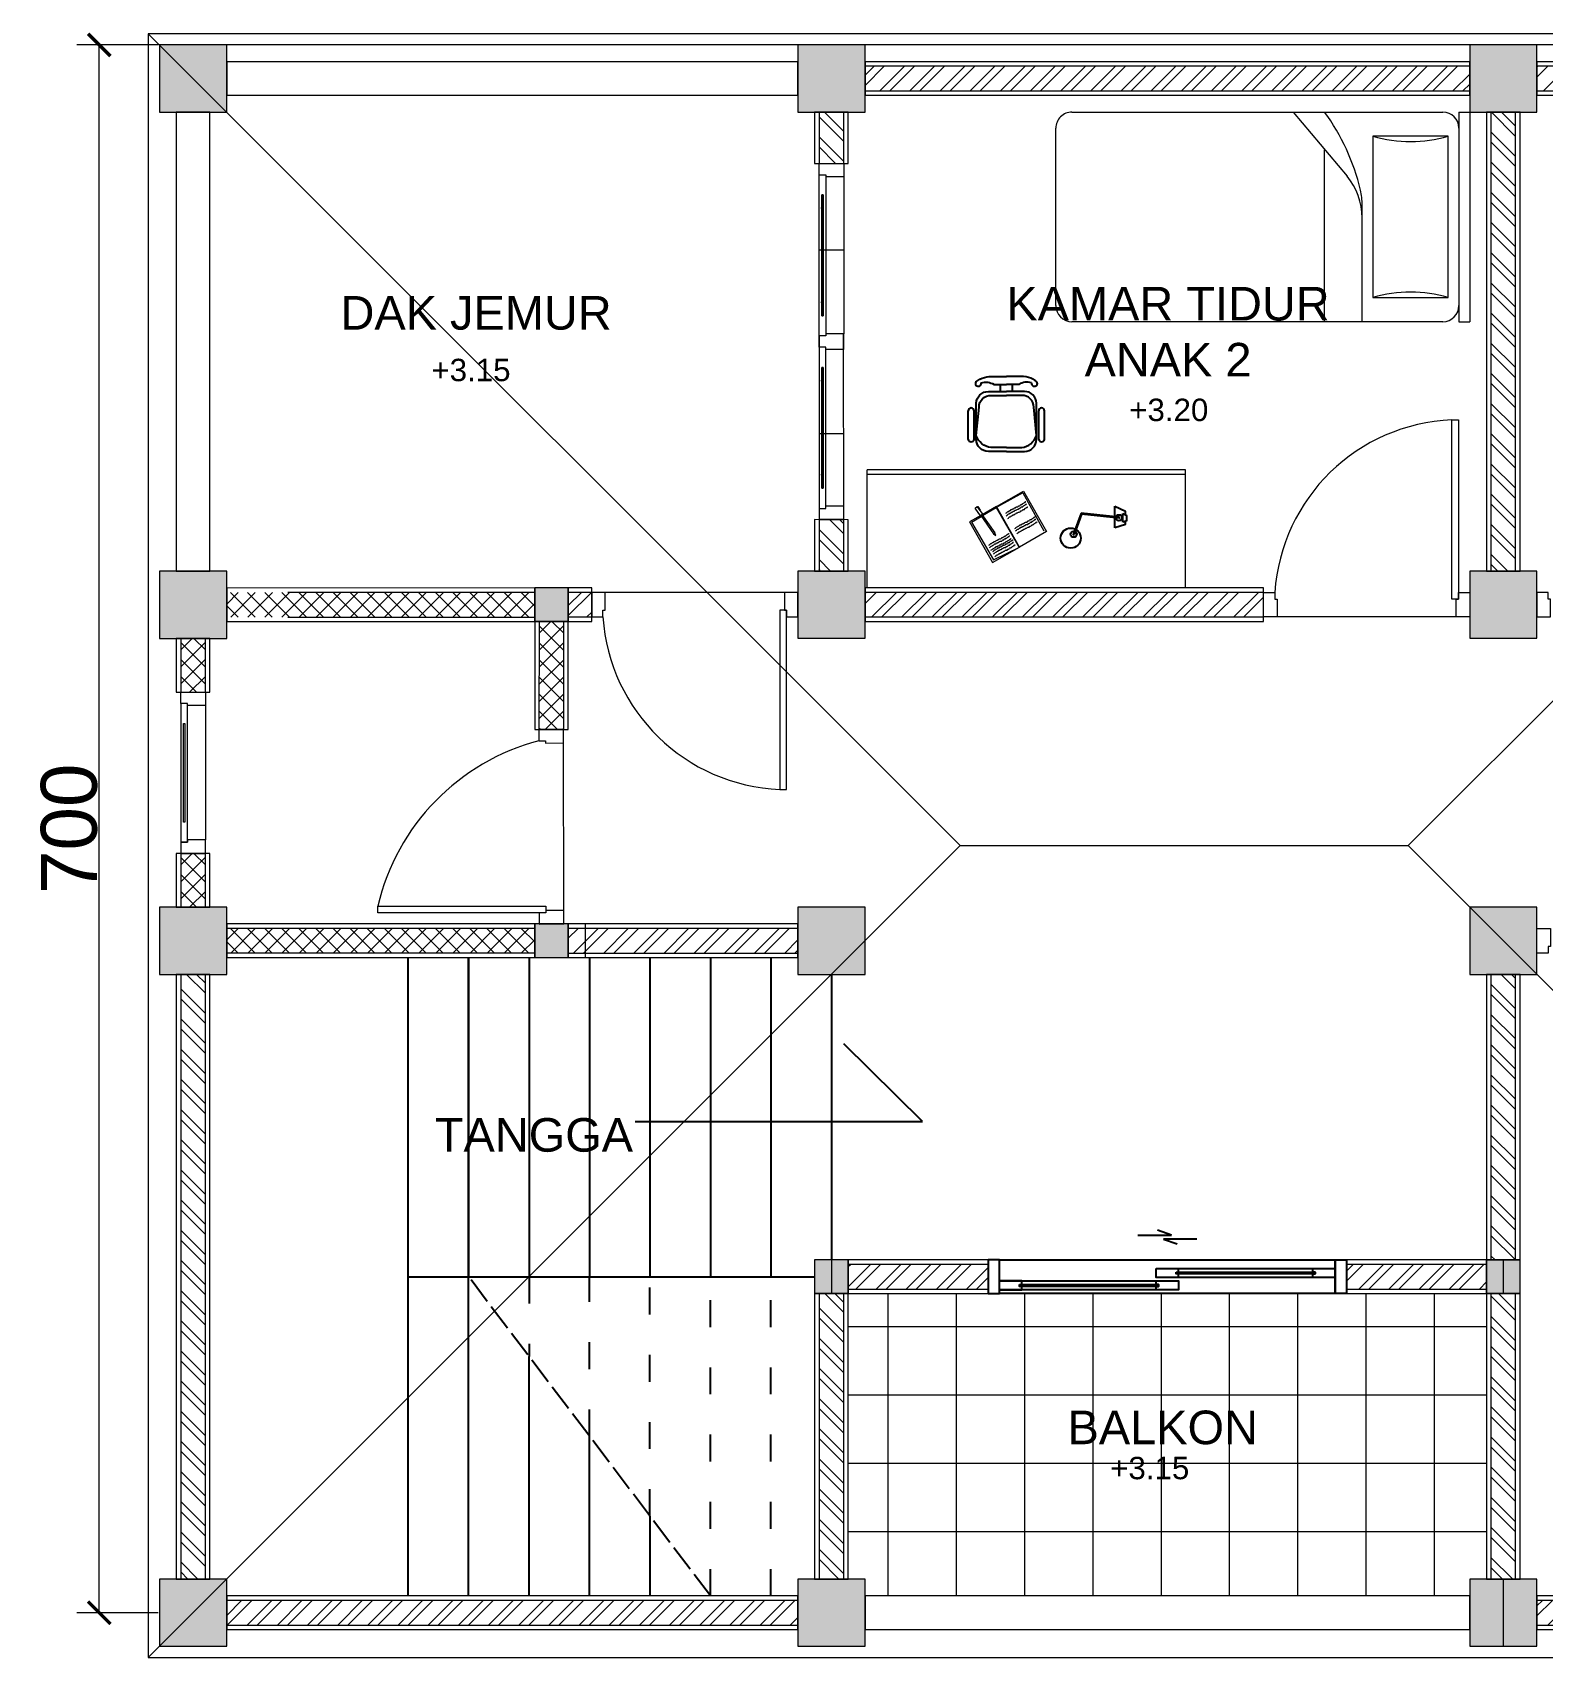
# Model space of a CAD drawing. Header units: millimetres. Extents: x -12161372 to 46643, y -9506984 to 15358.
# Drawn here: x 13967 to 14641, y 14573 to 15298 of the extents above; entities that cross this region are included whole.
import ezdxf
from ezdxf.enums import TextEntityAlignment as Align

# ---------------------------------------------------------------- set-up
doc = ezdxf.new("R2010")
doc.units = ezdxf.units.MM
doc.linetypes.add('ACAD_ISO02W100', pattern=[15, 12, -3])
doc.linetypes.add('ACAD_ISO03W100', pattern=[30, 12, -18])
for name, color, linetype, lineweight in [('arsiran', 202, 'Continuous', 0), ('atap', 220, 'Continuous', 0), ('dimensi', 50, 'Continuous', 5), ('dinding', 110, 'Continuous', 9), ('furniture', 7, 'Continuous', 5), ('jendela', 7, 'Continuous', 15), ('kolom', 150, 'Continuous', 13), ('pintu', 7, 'Continuous', 13)]:
    doc.layers.add(name, color=color, linetype=linetype, lineweight=lineweight)
doc.layers.add('GRID', color=7, linetype='Continuous', plot=False)
doc.layers.add('lantai', color=9, linetype='Continuous')
doc.styles.add('ATT', font='romans.shx')
doc.styles.get("Standard").update_dxf_attribs({"font": 'arial.ttf'})
doc.dimstyles.new('dimensi', dxfattribs={"dimtxt": 25, "dimasz": 10, "dimexe": 10, "dimexo": 0.6, "dimtad": 1, "dimtxsty": 'Standard', "dimblk": 'ARCHTICK', "dimcen": 2.5, "dimclrt": 256, "dimadec": 0, "dimazin": 0, "dimtfac": 1, "dimtmove": 0, "dimatfit": 3, "dimfxl": 50, "dimfxlon": 1, "dimtfillclr": 256, "dimlwd": -1, "dimlwe": -1, "dimarcsym": 0})
pattern_1 = [(45, (-2274.681, -4513.269), (-6.735192, 6.735192), []), (45, (-2270.191, -4513.269), (-6.735192, 6.735192), [])]

# ---------------------------------------------------------------- blocks, each defined once
blk = doc.blocks.new('*U22')
at = {"layer": 'arsiran'}
h = blk.add_hatch(dxfattribs=at)
h.set_pattern_fill('ANSI32', color=256)
h.set_pattern_definition([(45, (-2339.748, -4513.269), (-6.735192, 6.735192), []), (45, (-2335.258, -4513.269), (-6.735192, 6.735192), [])])
h.paths.add_polyline_path([(0, 5.5), (0, -5.5), (204.93, -5.5), (204.93, 5.5)])
blk.add_lwpolyline([(0, -5.5), (204.93, -5.5), (204.93, 5.5), (0, 5.5)], close=True, dxfattribs=at)
at = {"layer": 'dinding'}
blk.add_lwpolyline([(0, -7.5), (204.93, -7.5), (204.93, 7.5), (0, 7.5)], close=True, dxfattribs=at)
blk = doc.blocks.new('*U10')
at = {"layer": 'arsiran'}
h = blk.add_hatch(dxfattribs=at)
h.set_pattern_fill('ANSI32', color=256)
h.set_pattern_definition(pattern_1)
h.paths.add_polyline_path([(0, 5.5), (0, -5.5), (270, -5.5), (270, 5.5)])
blk.add_lwpolyline([(0, -5.5), (270, -5.5), (270, 5.5), (0, 5.5)], close=True, dxfattribs=at)
at = {"layer": 'dinding'}
blk.add_lwpolyline([(0, -7.5), (270, -7.5), (270, 7.5), (0, 7.5)], close=True, dxfattribs=at)
blk = doc.blocks.new('*U4')
at = {"layer": 'arsiran'}
h = blk.add_hatch(dxfattribs=at)
h.set_pattern_fill('ANSI32', color=256)
h.set_pattern_definition(pattern_1)
h.paths.add_polyline_path([(0, 5.5), (0, -5.5), (270, -5.5), (270, 5.5)])
blk.add_lwpolyline([(0, -5.5), (270, -5.5), (270, 5.5), (0, 5.5)], close=True, dxfattribs=at)
at = {"layer": 'dinding'}
blk.add_lwpolyline([(0, -7.5), (270, -7.5), (270, 7.5), (0, 7.5)], close=True, dxfattribs=at)
blk = doc.blocks.new('*U24')
at = {"layer": 'arsiran'}
h = blk.add_hatch(dxfattribs=at)
h.set_pattern_fill('ANSI32', color=256)
h.set_pattern_definition([(45, (-2289.681, -4513.269), (-6.735192, 6.735192), []), (45, (-2285.191, -4513.269), (-6.735192, 6.735192), [])])
h.paths.add_polyline_path([(0, 5.5), (0, -5.5), (255, -5.5), (255, 5.5)])
blk.add_lwpolyline([(0, -5.5), (255, -5.5), (255, 5.5), (0, 5.5)], close=True, dxfattribs=at)
at = {"layer": 'dinding'}
blk.add_lwpolyline([(0, -7.5), (255, -7.5), (255, 7.5), (0, 7.5)], close=True, dxfattribs=at)
blk = doc.blocks.new('*U26')
at = {"layer": 'arsiran'}
h = blk.add_hatch(dxfattribs=at)
h.set_pattern_fill('ANSI32', color=256, angle=0.00351)
h.set_pattern_definition([(45.0035, (-2441.913, -4513.418), (-6.735604, 6.73478), []), (45.0035, (-2437.423, -4513.418), (-6.735604, 6.73478), [])])
h.paths.add_polyline_path([(0, 5.5), (0, -5.5), (102.49, -5.49), (102.49, 5.51)])
blk.add_lwpolyline([(0, -5.5), (102.49, -5.49), (102.49, 5.51), (0, 5.5)], close=True, dxfattribs=at)
at = {"layer": 'dinding'}
blk.add_lwpolyline([(0, -7.5), (102.49, -7.49), (102.49, 7.51), (0, 7.5)], close=True, dxfattribs=at)
blk = doc.blocks.new('*U13')
at = {"layer": 'arsiran'}
h = blk.add_hatch(dxfattribs=at)
h.set_pattern_fill('ANSI32', color=256)
h.set_pattern_definition([(45, (-2417.181, -4513.269), (-6.735192, 6.735192), []), (45, (-2412.691, -4513.269), (-6.735192, 6.735192), [])])
h.paths.add_polyline_path([(0, 5.5), (0, -5.5), (127.5, -5.5), (127.5, 5.5)])
blk.add_lwpolyline([(0, -5.5), (127.5, -5.5), (127.5, 5.5), (0, 5.5)], close=True, dxfattribs=at)
at = {"layer": 'dinding'}
blk.add_lwpolyline([(0, -7.5), (127.5, -7.5), (127.5, 7.5), (0, 7.5)], close=True, dxfattribs=at)
blk = doc.blocks.new('*U74')
at = {"layer": 'arsiran'}
h = blk.add_hatch(dxfattribs=at)
h.set_pattern_fill('ANSI32', color=256, angle=-0.0423)
h.set_pattern_definition([(44.9577, (-2525.049, -4511.406), (-6.730218, 6.740162), []), (44.9577, (-2520.558, -4511.409), (-6.730218, 6.740162), [])])
h.paths.add_polyline_path([(0, 5.5), (0, -5.5), (22.96, -5.52), (22.97, 5.48)])
blk.add_lwpolyline([(0, -5.5), (22.96, -5.52), (22.97, 5.48), (0, 5.5)], close=True, dxfattribs=at)
at = {"layer": 'dinding'}
blk.add_lwpolyline([(-0.01, -7.5), (22.96, -7.52), (22.97, 7.48), (0.01, 7.5)], close=True, dxfattribs=at)
blk = doc.blocks.new('*U44')
at = {"layer": 'arsiran'}
h = blk.add_hatch(dxfattribs=at)
h.set_pattern_fill('ANSI32', color=256, angle=-0.0002)
h.set_pattern_definition([(44.9998, (-2366.697, -4513.26), (-6.735168, 6.735216), []), (44.9998, (-2362.207, -4513.26), (-6.735168, 6.735216), [])])
h.paths.add_polyline_path([(0, 5.5), (0, -5.5), (178, -5.5), (178, 5.5)])
blk.add_lwpolyline([(0, -5.5), (178, -5.5), (178, 5.5), (0, 5.5)], close=True, dxfattribs=at)
at = {"layer": 'dinding'}
blk.add_lwpolyline([(0, -7.5), (178, -7.5), (178, 7.5), (0, 7.5)], close=True, dxfattribs=at)
blk = doc.blocks.new('*U29')
at = {"layer": 'arsiran'}
h = blk.add_hatch(dxfattribs=at)
h.set_pattern_fill('ANSI32', color=256)
h.set_pattern_definition([(45, (-2482.181, -4513.269), (-6.735192, 6.735192), []), (45, (-2477.691, -4513.269), (-6.735192, 6.735192), [])])
h.paths.add_polyline_path([(0, 5.5), (0, -5.5), (62.5, -5.5), (62.5, 5.5)])
blk.add_lwpolyline([(0, -5.5), (62.5, -5.5), (62.5, 5.5), (0, 5.5)], close=True, dxfattribs=at)
at = {"layer": 'dinding'}
blk.add_lwpolyline([(0, -7.5), (62.5, -7.5), (62.5, 7.5), (0, 7.5)], close=True, dxfattribs=at)
blk = doc.blocks.new('12PBED02')
at = {"color": 0, "linetype": 'ByBlock'}
for p, q in [((0, 0), (0, 39)), ((2, 39), (0, 39)), ((2, 0), (2, 39)), ((5, 39), (74, 39)), ((20, 39), (20, 17.28474)), ((27, 39), (27, 7)), ((18, 34.5), (4, 34.5)), ((4, 34.5), (4, 4.5)), ((18, 4.5), (18, 34.5)), ((77, 36), (77, 3)), ((32.861232, 0.014143), (22.821743, 11.933915)), ((4, 4.5), (18, 4.5)), ((2, 0), (0, 0)), ((74, 0), (5, 0))]:
    blk.add_line(p, q, dxfattribs=at)
for centre, radius, start, end in [((5, 36), 3, 90, 180), ((74, 36), 3, 0, 90), ((11, 58.5), 25, 253.739795, 286.260205), ((32, 19.664349), 12, 180, 220.10593), ((32, 17.28474), 12, 180, 193.392796), ((59.913793, 23.931034), 40.69413, 193.392796, 216.020234), ((11, -19.5), 25, 73.739795, 106.260205), ((5, 3), 3, 180, 270), ((74, 3), 3, 270, 0)]:
    blk.add_arc(centre, radius, start, end, dxfattribs=at)
at = {"color": 0, "linetype": 'ByBlock', "style": 'ATT'}
for tag, flags, p in [('ITEM', 3, (49, 25)), ('ROOM_NUMBER', 1, (49, 10.5))]:
    blk.add_attdef(tag, text='', height=6, dxfattribs=dict(at, flags=flags)).set_placement(p, align=Align.CENTER)
blk = doc.blocks.new('*U114')
at = {"layer": 'arsiran'}
h = blk.add_hatch(dxfattribs=at)
h.set_pattern_fill('ANSI32', color=256)
h.set_pattern_definition([(45, (-2534.189, -4513.269), (-6.735192, 6.735192), []), (45, (-2529.699, -4513.269), (-6.735192, 6.735192), [])])
h.paths.add_polyline_path([(0, 5.5), (0, -5.5), (10.49, -5.5), (10.49, 5.5)])
blk.add_lwpolyline([(0, -5.5), (10.49, -5.5), (10.49, 5.5), (0, 5.5)], close=True, dxfattribs=at)
at = {"layer": 'dinding'}
blk.add_lwpolyline([(0, -7.5), (10.49, -7.5), (10.49, 7.5), (0, 7.5)], close=True, dxfattribs=at)
blk = doc.blocks.new('_ArchTick')
at = {"color": 0, "linetype": 'ByBlock', "const_width": 0.15}
blk.add_lwpolyline([(-0.5, -0.5), (0.5, 0.5)], dxfattribs=at)
blk = doc.blocks.new('*D391')
at = {"layer": 'Defpoints', "color": 0, "ltscale": 10, "transparency": 16777216}
for p in [(13997, 15292.93), (14023.92, 15292.93), (14023.92, 14592.93)]:
    blk.add_point(p, dxfattribs=at)
at = {"layer": 'dimensi', "color": 0, "ltscale": 10, "transparency": 16777216}
for p, q in [((14023.32, 15292.93), (13987, 15292.93)), ((13997, 14592.93), (13997, 15292.93)), ((14023.32, 14592.93), (13987, 14592.93))]:
    blk.add_line(p, q, dxfattribs=at)
at = {"layer": 'dimensi', "color": 0, "ltscale": 10, "transparency": 16777216, "xscale": 10, "yscale": 10, "zscale": 10}
for p, rotation in [((13997, 15292.93), 90), ((13997, 14592.93), 270)]:
    blk.add_blockref('_ArchTick', p, dxfattribs=dict(at, rotation=rotation))
at = {"layer": 'dimensi', "ltscale": 10, "transparency": 16777216, "insert": (13983.61, 14942.93), "char_height": 25, "attachment_point": 5, "rotation": 90}
blk.add_mtext('700', dxfattribs=at)

msp = doc.modelspace()

# ---------------------------------------------------------------- hatches: boundary and pattern name
at = {"layer": 'dinding'}
h = msp.add_hatch(dxfattribs=at)
h.set_pattern_fill('ANSI37', color=202, scale=1.7)
h.set_pattern_definition([(45, (8843.8476, 10856.0724), (-3.816609, 3.816609), []), (135, (8843.8476, 10856.0724), (-3.816609, -3.816609), [])])
h.paths.add_polyline_path([(14191.348, 15037.432), (14191.348, 15048.432), (14053.917, 15048.432), (14053.917, 15037.432)])
h = msp.add_hatch(dxfattribs=at)
h.set_pattern_fill('ANSI37', color=202, scale=1.7, angle=270)
h.set_pattern_definition([(315, (10012.043, 20245.449), (3.816609, 3.816609), []), (45, (10012.043, 20245.449), (-3.816609, 3.816609), [])])
h.paths.add_polyline_path([(14193.43, 14987.24), (14204.43, 14987.24), (14204.402, 15035.379), (14193.402, 15035.379)])
h = msp.add_hatch(dxfattribs=at)
h.set_pattern_fill('ANSI37', color=202, scale=1.7, angle=270)
h.set_pattern_definition([(315, (9852.058, 20238.0015), (3.816609, 3.816609), []), (45, (9852.058, 20238.0015), (-3.816609, 3.816609), [])])
h.paths.add_polyline_path([(14033.417, 15003.932), (14044.417, 15003.932), (14044.417, 15027.932), (14033.417, 15027.932)])
h = msp.add_hatch(dxfattribs=at)
h.set_pattern_fill('ANSI37', color=202, scale=1.7, angle=270)
h.set_pattern_definition([(315, (9852.058, 20142.0015), (3.816609, 3.816609), []), (45, (9852.058, 20142.0015), (-3.816609, 3.816609), [])])
h.paths.add_polyline_path([(14033.417, 14907.932), (14044.417, 14907.932), (14044.417, 14931.932), (14033.417, 14931.932)])
h = msp.add_hatch(dxfattribs=at)
h.set_pattern_fill('ANSI37', color=202, scale=1.7)
h.set_pattern_definition([(45, (8843.8476, 10706.0724), (-3.816609, 3.816609), []), (135, (8843.8476, 10706.0724), (-3.816609, -3.816609), [])])
h.paths.add_polyline_path([(14191.426, 14887.432), (14191.426, 14898.432), (14053.917, 14898.432), (14053.917, 14887.432)])
h = msp.add_hatch(dxfattribs=at)
h.set_pattern_fill('NET', color=8, scale=9.6)
h.set_pattern_definition([(0, (-3268.143, 9234.255), (0, 30.48), []), (90, (-3268.143, 9234.255), (-30.48, 2e-15), [])])
h.paths.add_polyline_path([(14616.417, 14735.432), (14331.417, 14735.432), (14331.417, 14607.932), (14338.917, 14607.932), (14338.917, 14600.432), (14608.917, 14600.432), (14608.917, 14607.932), (14616.417, 14607.932)])
at = {"layer": 'jendela'}
h = msp.add_hatch(color=256, dxfattribs=at)
h.dxf.hatch_style = 1
h.paths.add_polyline_path([(14319.609, 15225.963), (14320.209, 15225.963), (14320.209, 15171.963), (14319.609, 15171.963)])
h = msp.add_hatch(color=256, dxfattribs=at)
h.dxf.hatch_style = 1
h.paths.add_polyline_path([(14319.615, 15171.969), (14320.215, 15171.969), (14320.215, 15225.969), (14319.615, 15225.969)])
h = msp.add_hatch(color=256, dxfattribs=at)
h.dxf.hatch_style = 1
h.paths.add_polyline_path([(14319.615, 15171.969), (14320.215, 15171.969), (14320.215, 15225.969), (14319.615, 15225.969)])
h = msp.add_hatch(color=256, dxfattribs=at)
h.dxf.hatch_style = 1
h.paths.add_polyline_path([(14319.615, 15225.956), (14320.215, 15225.956), (14320.215, 15171.956), (14319.615, 15171.956)])
h = msp.add_hatch(color=256, dxfattribs=at)
h.dxf.hatch_style = 1
h.paths.add_polyline_path([(14319.615, 15225.956), (14320.215, 15225.956), (14320.215, 15171.956), (14319.615, 15171.956)])
h = msp.add_hatch(color=256, dxfattribs=at)
h.dxf.hatch_style = 1
h.paths.add_polyline_path([(14319.609, 15094.963), (14320.209, 15094.963), (14320.209, 15148.963), (14319.609, 15148.963)])
h = msp.add_hatch(color=256, dxfattribs=at)
h.dxf.hatch_style = 1
h.paths.add_polyline_path([(14319.615, 15094.969), (14320.215, 15094.969), (14320.215, 15148.969), (14319.615, 15148.969)])
h = msp.add_hatch(color=256, dxfattribs=at)
h.dxf.hatch_style = 1
h.paths.add_polyline_path([(14319.615, 15094.969), (14320.215, 15094.969), (14320.215, 15148.969), (14319.615, 15148.969)])
h = msp.add_hatch(color=256, dxfattribs=at)
h.dxf.hatch_style = 1
h.paths.add_polyline_path([(14319.615, 15148.956), (14320.215, 15148.956), (14320.215, 15094.956), (14319.615, 15094.956)])
h = msp.add_hatch(color=256, dxfattribs=at)
h.dxf.hatch_style = 1
h.paths.add_polyline_path([(14319.615, 15148.956), (14320.215, 15148.956), (14320.215, 15094.956), (14319.615, 15094.956)])
at = {"layer": 'kolom'}
h = msp.add_hatch(color=256, dxfattribs=at)
h.dxf.hatch_style = 1
h.paths.add_polyline_path([(14053.917, 15262.932), (14053.917, 15292.932), (14023.917, 15292.932), (14023.917, 15262.932)])
h = msp.add_hatch(color=256, dxfattribs=at)
h.dxf.hatch_style = 1
h.paths.add_polyline_path([(14338.917, 15262.932), (14338.917, 15292.932), (14308.917, 15292.932), (14308.917, 15262.932)])
h = msp.add_hatch(color=256, dxfattribs=at)
h.dxf.hatch_style = 1
h.paths.add_polyline_path([(14638.917, 15262.932), (14638.917, 15292.932), (14608.917, 15292.932), (14608.917, 15262.932)])
h = msp.add_hatch(color=256, dxfattribs=at)
h.dxf.hatch_style = 1
h.paths.add_polyline_path([(14053.917, 15027.932), (14053.917, 15057.932), (14023.917, 15057.932), (14023.917, 15027.932)])
h = msp.add_hatch(color=256, dxfattribs=at)
h.dxf.hatch_style = 1
h.paths.add_polyline_path([(14338.917, 15028.007), (14338.917, 15058.007), (14308.917, 15058.007), (14308.917, 15028.007)])
h = msp.add_hatch(color=256, dxfattribs=at)
h.dxf.hatch_style = 1
h.paths.add_polyline_path([(14638.917, 15027.999), (14638.917, 15057.999), (14608.917, 15057.999), (14608.917, 15027.999)])
h = msp.add_hatch(color=256, dxfattribs=at)
h.dxf.hatch_style = 1
h.paths.add_polyline_path([(14206.426, 15050.505), (14191.426, 15050.505), (14191.426, 15035.505), (14206.426, 15035.505)])
h = msp.add_hatch(color=256, dxfattribs=at)
h.dxf.hatch_style = 1
h.paths.add_polyline_path([(14053.917, 14877.932), (14053.917, 14907.932), (14023.917, 14907.932), (14023.917, 14877.932)])
h = msp.add_hatch(color=256, dxfattribs=at)
h.dxf.hatch_style = 1
h.paths.add_polyline_path([(14338.917, 14877.932), (14338.917, 14907.932), (14308.917, 14907.932), (14308.917, 14877.932)])
h = msp.add_hatch(color=256, dxfattribs=at)
h.dxf.hatch_style = 1
h.paths.add_polyline_path([(14638.917, 14877.932), (14638.917, 14907.932), (14608.917, 14907.932), (14608.917, 14877.932)])
h = msp.add_hatch(color=256, dxfattribs=at)
h.dxf.hatch_style = 1
h.paths.add_polyline_path([(14206.442, 14900.432), (14191.442, 14900.432), (14191.442, 14885.432), (14206.442, 14885.432)])
h = msp.add_hatch(color=256, dxfattribs=at)
h.dxf.hatch_style = 1
h.paths.add_polyline_path([(14316.417, 14735.432), (14331.417, 14735.432), (14331.417, 14750.432), (14316.417, 14750.432)])
h = msp.add_hatch(color=256, dxfattribs=at)
h.dxf.hatch_style = 1
h.paths.add_polyline_path([(14616.417, 14735.432), (14631.417, 14735.432), (14631.417, 14750.432), (14616.417, 14750.432)])
h = msp.add_hatch(color=256, dxfattribs=at)
h.dxf.hatch_style = 1
h.paths.add_polyline_path([(14053.917, 14577.932), (14053.917, 14607.932), (14023.917, 14607.932), (14023.917, 14577.932)])
h = msp.add_hatch(color=256, dxfattribs=at)
h.dxf.hatch_style = 1
h.paths.add_polyline_path([(14338.917, 14577.932), (14338.917, 14607.932), (14308.917, 14607.932), (14308.917, 14577.932)])
h = msp.add_hatch(color=256, dxfattribs=at)
h.dxf.hatch_style = 1
h.paths.add_polyline_path([(14638.917, 14577.932), (14638.917, 14607.932), (14608.917, 14607.932), (14608.917, 14577.932)])

# ---------------------------------------------------------------- linework, layer by layer
for p, q in [((14460.739, 14761.546), (14475.739, 14761.546)), ((14475.739, 14761.546), (14469.544, 14763.726)), ((14472.14, 14759.743), (14478.335, 14757.563)), ((14487.14, 14759.743), (14472.14, 14759.743)), ((14478.917, 14745.032), (14478.917, 14746.632)), ((14478.917, 14742.632), (14478.917, 14744.232)), ((14478.917, 14743.432), (14478.917, 14744.232)), ((14538.917, 14745.032), (14538.917, 14746.632)), ((14539.917, 14745.032), (14538.917, 14745.032)), ((14538.917, 14742.632), (14538.917, 14744.232)), ((14538.917, 14744.232), (14539.917, 14744.232)), ((14539.917, 14744.232), (14539.917, 14745.032)), ((14408.917, 14741.032), (14398.917, 14741.032)), ((14398.917, 14737.032), (14408.917, 14737.032)), ((14407.917, 14739.432), (14408.917, 14739.432)), ((14407.917, 14738.632), (14407.917, 14739.432)), ((14408.917, 14738.632), (14407.917, 14738.632)), ((14408.917, 14739.432), (14408.917, 14741.032)), ((14408.917, 14737.032), (14408.917, 14738.632)), ((14468.917, 14739.432), (14468.917, 14741.032)), ((14468.917, 14741.032), (14478.917, 14741.032)), ((14469.917, 14739.432), (14468.917, 14739.432)), ((14468.917, 14737.032), (14468.917, 14738.632)), ((14468.917, 14738.632), (14469.917, 14738.632)), ((14469.917, 14738.632), (14469.917, 14739.432))]:
    msp.add_line(p, q)
for points in [[(14393.917, 14735.432), (14398.917, 14735.432), (14398.917, 14750.432), (14393.917, 14750.432)], [(14398.917, 14750.432), (14548.917, 14750.432), (14548.917, 14735.432), (14398.917, 14735.432)], [(14553.917, 14735.432), (14548.917, 14735.432), (14548.917, 14750.432), (14553.917, 14750.432)], [(14468.917, 14746.632), (14548.917, 14746.632), (14548.917, 14742.632), (14468.917, 14742.632)], [(14477.917, 14745.032), (14539.917, 14745.032), (14539.917, 14744.232), (14477.917, 14744.232)], [(14398.917, 14741.032), (14478.917, 14741.032), (14478.917, 14737.032), (14398.917, 14737.032)], [(14407.917, 14739.432), (14469.917, 14739.432), (14469.917, 14738.632), (14407.917, 14738.632)]]:
    msp.add_lwpolyline(points, close=True)
at = {"layer": 'arsiran'}
for points in [[(14191.259, 15048.432), (14081.185, 15048.432)], [(14191.259, 15037.291), (14081.183, 15037.291)], [(14193.402, 15035.379), (14193.319, 14987.233)], [(14204.5, 14987.24), (14204.5, 15035.379)], [(14033.417, 15027.932), (14033.417, 15003.932)], [(14044.417, 15003.932), (14044.417, 15027.932)], [(14033.417, 14931.932), (14033.417, 14907.932)], [(14044.417, 14907.932), (14044.417, 14931.932)], [(14191.426, 14898.432), (14053.917, 14898.432)], [(14191.426, 14887.412), (14053.917, 14887.412)]]:
    msp.add_lwpolyline(points, dxfattribs=at)
at = {"layer": 'atap', "ltscale": 10}
for p, q in [((14381.417, 14935.432), (14018.917, 15297.932)), ((14581.417, 14935.432), (14806.883, 15160.897)), ((14381.417, 14935.432), (14018.917, 14572.932)), ((14381.417, 14935.432), (14581.417, 14935.432)), ((14581.417, 14935.432), (14943.917, 14572.932))]:
    msp.add_line(p, q, dxfattribs=at)
for points in [[(14943.917, 15023.324), (15228.917, 15023.324), (15228.917, 15297.932), (14018.917, 15297.932)], [(14018.917, 15297.932), (14018.917, 14572.932), (14943.917, 14572.932), (14943.917, 15023.324)]]:
    msp.add_lwpolyline(points, dxfattribs=at)
at = {"layer": 'dimensi', "ltscale": 10}
msp.add_lwpolyline([(14938.917, 15028.324), (15223.917, 15028.324), (15223.917, 15292.932), (14023.917, 15292.932)], dxfattribs=at)
at = {"layer": 'dinding'}
for points in [[(14053.917, 15270.432), (14308.917, 15270.432), (14308.917, 15285.432), (14053.917, 15285.432)], [(14046.417, 15057.932), (14046.417, 15262.932), (14031.417, 15262.932), (14031.417, 15057.932)], [(14053.917, 15035.432), (14191.426, 15035.505), (14191.426, 15050.505), (14053.917, 15050.432)], [(14191.426, 15035.505), (14191.43, 14987.24), (14206.43, 14987.24), (14206.417, 15035.505)], [(14031.417, 15027.932), (14031.417, 15003.932), (14046.417, 15003.932), (14046.417, 15027.932)], [(14031.417, 14931.932), (14031.417, 14907.932), (14046.417, 14907.932), (14046.417, 14931.932)], [(14053.917, 14885.432), (14191.426, 14885.432), (14191.426, 14900.432), (14053.917, 14900.432)], [(14338.917, 14585.432), (14608.917, 14585.432), (14608.917, 14600.432), (14338.917, 14600.432)]]:
    msp.add_lwpolyline(points, close=True, dxfattribs=at)
at = {"layer": 'furniture'}
for p, q in [((14482.078, 15103.128), (14339.858, 15103.128)), ((14339.858, 15050.506), (14339.858, 15103.128)), ((14482.078, 15101.128), (14339.858, 15101.128)), ((14482.078, 15050.506), (14482.078, 15103.128)), ((14409.418, 15092.874), (14398.016, 15086.725)), ((14409.418, 15092.874), (14418.801, 15075.905)), ((14388.052, 15086.127), (14388.985, 15086.778)), ((14390.424, 15082.726), (14388.052, 15086.127)), ((14388.985, 15086.778), (14391.361, 15083.37)), ((14388.994, 15086.643), (14389.237, 15086.812)), ((14388.994, 15086.643), (14390.152, 15084.983)), ((14389.237, 15086.812), (14390.395, 15085.152)), ((14390.152, 15084.983), (14390.395, 15085.152)), ((14391.452, 15082.789), (14397.525, 15086.445)), ((14397.525, 15086.445), (14407.707, 15068.59)), ((14386.427, 15079.763), (14390.856, 15082.43)), ((14386.427, 15079.763), (14396.254, 15063.047)), ((14390.576, 15082.832), (14390.424, 15082.726)), ((14390.576, 15082.832), (14396.266, 15074.672)), ((14391.361, 15083.37), (14390.58, 15082.826)), ((14391.145, 15083.229), (14396.835, 15075.068)), ((14396.266, 15074.672), (14397.303, 15073.854)), ((14397.303, 15073.854), (14396.835, 15075.068)), ((14396.254, 15063.047), (14407.952, 15068.731)), ((14500.492, 15050.506), (14339.858, 15050.506))]:
    msp.add_line(p, q, dxfattribs=at)
msp.add_lwpolyline([(14397.644, 15086.807), (14409.695, 15093.679), (14420.003, 15075.603), (14407.952, 15068.731)], close=True, dxfattribs=at)
msp.add_lwpolyline([(14390.604, 15082.792), (14385.593, 15079.935), (14395.901, 15061.858), (14407.952, 15068.731), (14397.644, 15086.807), (14391.209, 15083.137)], dxfattribs=at)
for points in [[(14401.732, 15083.803), (14402.305, 15084.232), (14402.569, 15084.485), (14403.094, 15084.67), (14403.34, 15084.925), (14403.865, 15085.11), (14404.067, 15085.441), (14404.68, 15085.472), (14404.805, 15085.76), (14405.528, 15085.956), (14405.653, 15086.244), (14406.145, 15086.308), (14406.237, 15086.474), (14407.424, 15086.913), (14407.472, 15087.156), (14407.887, 15087.177), (14408.768, 15087.781), (14409.01, 15087.715), (14409.058, 15087.959), (14409.333, 15088.013), (14409.443, 15088.178), (14409.986, 15088.505), (14410.247, 15088.739), (14410.523, 15088.794), (14410.589, 15089.036), (14410.71, 15089.003), (14410.787, 15089.047)], [(14402.017, 15082.721), (14402.59, 15083.15), (14402.854, 15083.403), (14403.379, 15083.588), (14403.625, 15083.843), (14404.15, 15084.028), (14404.352, 15084.359), (14404.965, 15084.39), (14405.09, 15084.678), (14405.813, 15084.874), (14405.938, 15085.162), (14406.43, 15085.226), (14406.521, 15085.392), (14407.709, 15085.831), (14407.757, 15086.075), (14408.172, 15086.095), (14409.053, 15086.699), (14409.295, 15086.633), (14409.343, 15086.877), (14409.618, 15086.932), (14409.728, 15087.097), (14410.271, 15087.423), (14410.532, 15087.657), (14410.807, 15087.712), (14410.874, 15087.954), (14410.995, 15087.921), (14411.072, 15087.965)], [(14402.632, 15081.496), (14403.205, 15081.925), (14403.47, 15082.178), (14403.995, 15082.363), (14404.241, 15082.618), (14404.766, 15082.803), (14404.968, 15083.134), (14405.581, 15083.165), (14405.705, 15083.453), (14406.429, 15083.649), (14406.553, 15083.937), (14407.046, 15084.001), (14407.137, 15084.167), (14408.325, 15084.606), (14408.372, 15084.849), (14408.787, 15084.87), (14409.669, 15085.474), (14409.911, 15085.408), (14409.958, 15085.652), (14410.233, 15085.707), (14410.344, 15085.872), (14410.886, 15086.198), (14411.148, 15086.432), (14411.423, 15086.487), (14411.489, 15086.729), (14411.61, 15086.696), (14411.687, 15086.74)], [(14405.784, 15076.989), (14406.357, 15077.418), (14406.621, 15077.671), (14407.146, 15077.856), (14407.392, 15078.11), (14407.917, 15078.295), (14408.119, 15078.627), (14408.732, 15078.658), (14408.857, 15078.946), (14409.58, 15079.142), (14409.705, 15079.429), (14410.197, 15079.493), (14410.289, 15079.66), (14411.476, 15080.098), (14411.524, 15080.342), (14411.939, 15080.362), (14412.82, 15080.967), (14413.062, 15080.901), (14413.11, 15081.144), (14413.385, 15081.199), (14413.495, 15081.364), (14414.038, 15081.69), (14414.299, 15081.925), (14414.574, 15081.98), (14414.641, 15082.222), (14414.762, 15082.189), (14414.839, 15082.233)], [(14406.069, 15075.907), (14406.641, 15076.336), (14406.906, 15076.589), (14407.431, 15076.774), (14407.677, 15077.028), (14408.202, 15077.213), (14408.404, 15077.545), (14409.017, 15077.576), (14409.142, 15077.864), (14409.865, 15078.06), (14409.99, 15078.347), (14410.482, 15078.411), (14410.573, 15078.578), (14411.761, 15079.017), (14411.809, 15079.26), (14412.224, 15079.28), (14413.105, 15079.885), (14413.347, 15079.819), (14413.395, 15080.062), (14413.67, 15080.117), (14413.78, 15080.282), (14414.323, 15080.608), (14414.584, 15080.843), (14414.859, 15080.898), (14414.926, 15081.14), (14415.047, 15081.107), (14415.124, 15081.151)], [(14406.684, 15074.682), (14407.257, 15075.111), (14407.522, 15075.364), (14408.047, 15075.549), (14408.293, 15075.803), (14408.818, 15075.988), (14409.02, 15076.32), (14409.633, 15076.351), (14409.757, 15076.639), (14410.481, 15076.835), (14410.605, 15077.122), (14411.098, 15077.186), (14411.189, 15077.353), (14412.377, 15077.791), (14412.424, 15078.035), (14412.839, 15078.055), (14413.721, 15078.66), (14413.963, 15078.594), (14414.01, 15078.837), (14414.285, 15078.892), (14414.396, 15079.057), (14414.938, 15079.383), (14415.2, 15079.618), (14415.475, 15079.673), (14415.541, 15079.915), (14415.662, 15079.882), (14415.739, 15079.926)], [(14394.24, 15069.576), (14394.812, 15070.005), (14395.077, 15070.258), (14395.602, 15070.443), (14395.848, 15070.697), (14396.373, 15070.883), (14396.575, 15071.214), (14397.188, 15071.245), (14397.313, 15071.533), (14398.036, 15071.729), (14398.161, 15072.016), (14398.653, 15072.081), (14398.744, 15072.247), (14399.932, 15072.686), (14399.98, 15072.929), (14400.395, 15072.949), (14401.276, 15073.554), (14401.518, 15073.488), (14401.565, 15073.732), (14401.841, 15073.786), (14401.951, 15073.951), (14402.494, 15074.278), (14402.755, 15074.512), (14403.03, 15074.567), (14403.097, 15074.809), (14403.218, 15074.776), (14403.295, 15074.82)], [(14394.524, 15068.494), (14395.097, 15068.923), (14395.362, 15069.176), (14395.887, 15069.361), (14396.133, 15069.616), (14396.658, 15069.801), (14396.86, 15070.132), (14397.473, 15070.163), (14397.598, 15070.451), (14398.321, 15070.647), (14398.446, 15070.935), (14398.938, 15070.999), (14399.029, 15071.165), (14400.217, 15071.604), (14400.264, 15071.847), (14400.68, 15071.868), (14401.561, 15072.472), (14401.803, 15072.406), (14401.85, 15072.65), (14402.126, 15072.705), (14402.236, 15072.87), (14402.779, 15073.196), (14403.04, 15073.43), (14403.315, 15073.485), (14403.382, 15073.727), (14403.503, 15073.694), (14403.58, 15073.738)], [(14395.14, 15067.269), (14395.713, 15067.698), (14395.977, 15067.951), (14396.503, 15068.136), (14396.748, 15068.391), (14397.274, 15068.576), (14397.475, 15068.907), (14398.089, 15068.938), (14398.213, 15069.226), (14398.937, 15069.422), (14399.061, 15069.71), (14399.554, 15069.774), (14399.645, 15069.94), (14400.833, 15070.379), (14400.88, 15070.622), (14401.295, 15070.642), (14402.176, 15071.247), (14402.419, 15071.181), (14402.466, 15071.425), (14402.741, 15071.479), (14402.851, 15071.644), (14403.394, 15071.971), (14403.656, 15072.205), (14403.931, 15072.26), (14403.997, 15072.502), (14404.118, 15072.469), (14404.195, 15072.513)], [(14395.944, 15066.732), (14396.517, 15067.161), (14396.782, 15067.414), (14397.307, 15067.599), (14397.553, 15067.854), (14398.078, 15068.039), (14398.28, 15068.37), (14398.893, 15068.401), (14399.017, 15068.689), (14399.741, 15068.885), (14399.865, 15069.173), (14400.358, 15069.237), (14400.449, 15069.403), (14401.637, 15069.842), (14401.684, 15070.085), (14402.099, 15070.106), (14402.981, 15070.71), (14403.223, 15070.644), (14403.27, 15070.888), (14403.545, 15070.943), (14403.656, 15071.108), (14404.198, 15071.434), (14404.46, 15071.668), (14404.735, 15071.723), (14404.801, 15071.965), (14404.922, 15071.932), (14404.999, 15071.976)], [(14396.229, 15065.65), (14396.802, 15066.079), (14397.066, 15066.332), (14397.592, 15066.517), (14397.837, 15066.772), (14398.363, 15066.957), (14398.564, 15067.289), (14399.178, 15067.32), (14399.302, 15067.607), (14400.026, 15067.803), (14400.15, 15068.091), (14400.643, 15068.155), (14400.734, 15068.321), (14401.922, 15068.76), (14401.969, 15069.004), (14402.384, 15069.024), (14403.266, 15069.628), (14403.508, 15069.562), (14403.555, 15069.806), (14403.83, 15069.861), (14403.941, 15070.026), (14404.483, 15070.352), (14404.745, 15070.586), (14405.02, 15070.641), (14405.086, 15070.883), (14405.207, 15070.85), (14405.284, 15070.894)], [(14396.845, 15064.425), (14397.418, 15064.854), (14397.682, 15065.107), (14398.207, 15065.292), (14398.453, 15065.547), (14398.978, 15065.732), (14399.18, 15066.063), (14399.793, 15066.094), (14399.918, 15066.382), (14400.641, 15066.578), (14400.766, 15066.866), (14401.258, 15066.93), (14401.35, 15067.096), (14402.537, 15067.535), (14402.585, 15067.779), (14403, 15067.799), (14403.881, 15068.403), (14404.123, 15068.337), (14404.171, 15068.581), (14404.446, 15068.636), (14404.556, 15068.801), (14405.099, 15069.127), (14405.36, 15069.361), (14405.636, 15069.416), (14405.702, 15069.658), (14405.823, 15069.625), (14405.9, 15069.669)]]:
    msp.add_spline(points, degree=3, dxfattribs=at)
at = {"layer": 'GRID'}
for p, q in [((14399.356, 15138.182), (14399.356, 15141.333)), ((14404.728, 15138.182), (14404.728, 15141.333)), ((14385.016, 15116.797), (14385.016, 15129.538)), ((14387.605, 15116.797), (14387.605, 15129.538)), ((14416.479, 15116.797), (14416.479, 15129.538)), ((14419.067, 15116.797), (14419.067, 15129.538)), ((14435.402, 15083.849), (14431.956, 15074.701)), ((14452.194, 15082.058), (14435.402, 15083.849)), ((14450.536, 15077.259), (14450.536, 15086.992)), ((14450.536, 15086.992), (14455.293, 15084.686)), ((14455.293, 15083.048), (14455.293, 15084.686)), ((14435.653, 15083.369), (14432.264, 15074.26)), ((14452.38, 15081.554), (14435.653, 15083.369)), ((14455.293, 15078.829), (14450.536, 15077.259)), ((14453.971, 15079.796), (14453.971, 15083.689)), ((14453.971, 15083.689), (14455.874, 15082.766)), ((14455.874, 15080.423), (14453.971, 15079.796)), ((14455.293, 15078.829), (14455.293, 15080.232)), ((14455.874, 15080.423), (14455.874, 15082.766))]:
    msp.add_line(p, q, dxfattribs=at)
for points in [[(14388.376, 15142.467, -0.2070657), (14396.545, 15144.807), (14402.042, 15144.807)], [(14390.812, 15141.979, -0.2145784), (14396.523, 15141.333), (14402.042, 15141.333)], [(14415.708, 15142.467, 0.2070657), (14407.538, 15144.807), (14402.042, 15144.807)], [(14413.271, 15141.979, 0.2145784), (14407.56, 15141.333), (14402.042, 15141.333)], [(14402.042, 15111.43), (14393.984, 15111.43, -0.4142136), (14388.612, 15116.802), (14388.612, 15132.918, -0.4183762), (14393.984, 15138.182), (14402.042, 15138.182)], [(14402.042, 15113.119), (14395.189, 15113.119, -0.2802797), (14388.612, 15118.491), (14389.817, 15131.165, -0.4183762), (14395.189, 15136.43), (14402.042, 15136.43)], [(14402.042, 15111.43), (14410.1, 15111.43, 0.4142136), (14415.472, 15116.802), (14415.472, 15132.918, 0.4183762), (14410.1, 15138.182), (14402.042, 15138.182)], [(14402.042, 15113.119), (14408.894, 15113.119, 0.2802797), (14415.472, 15118.491), (14414.266, 15131.165, 0.4183762), (14408.894, 15136.43), (14402.042, 15136.43)]]:
    msp.add_lwpolyline(points, format="xyb", dxfattribs=at)
for centre, radius in [((14430.747, 15072.723), 4.486), ((14452.287, 15081.806), 1.354), ((14432.076, 15074.45), 1.354)]:
    msp.add_circle(centre, radius, dxfattribs=at)
for centre, radius, start, end in [((14389.51, 15141.807), 1.313, 149.822799, 7.534847), ((14414.573, 15141.807), 1.313, 172.465153, 30.177201), ((14386.31, 15129.538), 1.294, 0, 180), ((14417.773, 15129.538), 1.294, 0, 180), ((14386.308, 15117.038), 1.314, 190.578063, 349.641962), ((14417.771, 15117.033), 1.314, 190.358038, 349.421937), ((14452.287, 15081.806), 0.269, 290.236198, 110.236198), ((14432.11, 15074.48), 0.269, 124.975118, 304.975118)]:
    msp.add_arc(centre, radius, start, end, dxfattribs=at)
at = {"layer": 'jendela'}
for p, q in [((14318.409, 15157.963), (14318.409, 15239.963)), ((14329.392, 15233.962), (14329.392, 15163.963)), ((14329.392, 15233.962), (14329.392, 15163.962)), ((14320.46, 15219.963), (14319.26, 15219.963)), ((14320.46, 15177.962), (14319.26, 15177.962)), ((14318.409, 15162.963), (14318.409, 15080.963)), ((14318.409, 15162.963), (14318.409, 15080.963)), ((14329.392, 15086.963), (14329.365, 15156.952)), ((14329.392, 15086.963), (14329.365, 15156.952)), ((14320.46, 15142.963), (14319.26, 15142.963)), ((14320.46, 15100.962), (14319.26, 15100.962)), ((14044.417, 14997.932), (14044.417, 14937.932))]:
    msp.add_line(p, q, dxfattribs=at)
for points in [[(14318.409, 15233.962), (14318.409, 15233.962), (14318.409, 15239.963), (14329.392, 15239.974)], [(14318.409, 15233.962), (14318.409, 15233.962), (14318.409, 15239.962), (14329.393, 15239.962)], [(14329.392, 15239.974), (14329.392, 15233.962), (14321.409, 15233.962)], [(14329.393, 15239.962), (14329.392, 15233.962), (14321.409, 15233.962)], [(14318.435, 15195.459), (14318.435, 15195.459), (14318.435, 15201.459), (14329.418, 15201.471)], [(14329.375, 15163.974), (14329.375, 15156.952), (14321.409, 15156.963), (14321.409, 15157.963), (14318.409, 15157.963), (14318.409, 15162.963)], [(14329.375, 15156.952), (14329.375, 15163.974), (14321.409, 15163.963), (14321.409, 15162.963), (14318.409, 15162.963), (14318.409, 15157.963)], [(14329.375, 15156.952), (14329.375, 15163.974), (14321.409, 15163.963), (14321.409, 15162.963), (14318.409, 15162.963), (14318.409, 15157.963)], [(14329.375, 15163.973), (14329.375, 15156.952), (14321.409, 15156.963), (14321.409, 15157.963), (14318.409, 15157.963), (14318.409, 15162.963)], [(14329.375, 15156.952), (14329.375, 15163.973), (14321.409, 15163.963), (14321.409, 15162.963), (14318.409, 15162.963), (14318.409, 15157.963)], [(14329.375, 15156.952), (14329.375, 15163.973), (14321.409, 15163.963), (14321.409, 15162.963), (14318.409, 15162.963), (14318.409, 15157.963)], [(14318.435, 15125.471), (14318.434, 15125.471), (14318.434, 15119.471), (14329.417, 15119.459)], [(14318.435, 15125.471), (14318.434, 15125.471), (14318.434, 15119.471), (14329.418, 15119.471)], [(14318.409, 15086.963), (14318.409, 15086.963), (14318.409, 15080.963), (14329.392, 15080.951)], [(14318.409, 15086.963), (14318.409, 15086.963), (14318.409, 15080.963), (14329.393, 15080.963)], [(14329.392, 15080.951), (14329.392, 15086.963), (14321.409, 15086.963)], [(14329.393, 15080.963), (14329.392, 15086.963), (14321.409, 15086.963)]]:
    msp.add_lwpolyline(points, dxfattribs=at)
for points in [[(14318.409, 15162.963), (14318.409, 15234.963), (14321.409, 15234.963), (14321.409, 15162.963)], [(14318.409, 15162.963), (14318.409, 15234.963), (14321.409, 15234.963), (14321.409, 15162.963)], [(14320.209, 15171.963), (14320.209, 15225.963), (14319.609, 15225.963), (14319.609, 15171.963)], [(14320.209, 15225.963), (14320.209, 15171.963), (14319.609, 15171.963), (14319.609, 15225.963)], [(14320.209, 15171.963), (14320.209, 15225.963), (14319.609, 15225.963), (14319.609, 15171.963)], [(14320.209, 15225.963), (14320.209, 15171.963), (14319.609, 15171.963), (14319.609, 15225.963)], [(14320.209, 15171.963), (14320.209, 15225.963), (14319.609, 15225.963), (14319.609, 15171.963)], [(14318.409, 15157.963), (14318.409, 15085.963), (14321.409, 15085.963), (14321.409, 15157.963)], [(14318.409, 15157.963), (14318.409, 15085.963), (14321.409, 15085.963), (14321.409, 15157.963)], [(14320.209, 15148.963), (14320.209, 15094.963), (14319.609, 15094.963), (14319.609, 15148.963)], [(14320.209, 15094.963), (14320.209, 15148.963), (14319.609, 15148.963), (14319.609, 15094.963)], [(14320.209, 15148.963), (14320.209, 15094.963), (14319.609, 15094.963), (14319.609, 15148.963)], [(14320.209, 15148.963), (14320.209, 15094.963), (14319.609, 15094.963), (14319.609, 15148.963)], [(14320.209, 15094.963), (14320.209, 15148.963), (14319.609, 15148.963), (14319.609, 15094.963)], [(14033.417, 14998.932), (14033.417, 14936.932), (14036.417, 14936.932), (14036.417, 14998.932)], [(14035.217, 14989.932), (14035.217, 14945.932), (14034.617, 14945.932), (14034.617, 14989.932)]]:
    msp.add_lwpolyline(points, close=True, dxfattribs=at)
at = {"layer": 'kolom'}
for p, q in [((14213.926, 14900.425), (14213.926, 14885.425)), ((14213.926, 14900.425), (14213.926, 14885.425)), ((14323.917, 14750.432), (14323.917, 14735.432)), ((14623.917, 14750.432), (14623.917, 14735.432)), ((14623.917, 14607.932), (14623.917, 14577.932))]:
    msp.add_line(p, q, dxfattribs=at)
for points in [[(14023.917, 15262.932), (14053.917, 15262.932), (14053.917, 15292.932), (14023.917, 15292.932)], [(14308.917, 15262.932), (14338.917, 15262.932), (14338.917, 15292.932), (14308.917, 15292.932)], [(14608.917, 15262.932), (14638.917, 15262.932), (14638.917, 15292.932), (14608.917, 15292.932)], [(14023.917, 15027.932), (14053.917, 15027.932), (14053.917, 15057.932), (14023.917, 15057.932)], [(14308.917, 15028.007), (14338.917, 15028.007), (14338.917, 15058.007), (14308.917, 15058.007)], [(14608.917, 15027.999), (14638.917, 15027.999), (14638.917, 15057.999), (14608.917, 15057.999)], [(14191.426, 15035.505), (14206.426, 15035.505), (14206.426, 15050.505), (14191.426, 15050.505)], [(14023.917, 14877.932), (14053.917, 14877.932), (14053.917, 14907.932), (14023.917, 14907.932)], [(14308.917, 14877.932), (14338.917, 14877.932), (14338.917, 14907.932), (14308.917, 14907.932)], [(14608.917, 14877.932), (14638.917, 14877.932), (14638.917, 14907.932), (14608.917, 14907.932)], [(14191.426, 14885.432), (14206.426, 14885.432), (14206.426, 14900.432), (14191.426, 14900.432)], [(14316.417, 14735.432), (14331.417, 14735.432), (14331.417, 14750.432), (14316.417, 14750.432)], [(14616.417, 14735.432), (14631.417, 14735.432), (14631.417, 14750.432), (14616.417, 14750.432)], [(14023.917, 14577.932), (14053.917, 14577.932), (14053.917, 14607.932), (14023.917, 14607.932)], [(14308.917, 14577.932), (14338.917, 14577.932), (14338.917, 14607.932), (14308.917, 14607.932)], [(14608.917, 14577.932), (14638.917, 14577.932), (14638.917, 14607.932), (14608.917, 14607.932)]]:
    msp.add_lwpolyline(points, close=True, dxfattribs=at)
at = {"layer": 'lantai'}
for p, q in [((14134.917, 14600.432), (14134.917, 14885.432)), ((14134.917, 14600.432), (14134.917, 14885.432)), ((14161.917, 14600.432), (14161.917, 14885.432)), ((14161.917, 14600.432), (14161.917, 14885.432)), ((14161.917, 14885.432), (14161.917, 14742.932)), ((14161.917, 14600.432), (14161.917, 14885.432)), ((14161.917, 14600.432), (14161.917, 14885.432)), ((14188.917, 14885.432), (14188.917, 14742.932)), ((14188.917, 14885.432), (14188.917, 14742.932)), ((14188.917, 14885.432), (14188.917, 14742.932)), ((14215.917, 14885.432), (14215.917, 14742.932)), ((14215.917, 14885.432), (14215.917, 14742.932)), ((14215.917, 14885.432), (14215.917, 14742.932)), ((14215.917, 14885.432), (14215.917, 14742.932)), ((14242.917, 14885.432), (14242.917, 14742.932)), ((14242.917, 14885.432), (14242.917, 14742.932)), ((14242.917, 14885.432), (14242.917, 14742.932)), ((14242.917, 14885.432), (14242.917, 14742.932)), ((14242.917, 14885.432), (14242.917, 14742.932)), ((14269.917, 14885.432), (14269.917, 14742.932)), ((14269.917, 14885.432), (14269.917, 14742.932)), ((14269.917, 14885.432), (14269.917, 14742.932)), ((14296.917, 14885.432), (14296.917, 14742.932)), ((14296.917, 14885.432), (14296.917, 14742.932)), ((14323.917, 14877.932), (14323.917, 14750.432)), ((14364.57, 14812.186), (14329.398, 14846.937)), ((14236.292, 14812.186), (14364.57, 14812.186)), ((14134.917, 14742.932), (14316.417, 14742.932)), ((14188.917, 14600.432), (14188.917, 14707.307)), ((14215.917, 14600.432), (14215.917, 14671.682)), ((14242.917, 14636.057), (14242.917, 14600.432))]:
    msp.add_line(p, q, dxfattribs=at)
at = {"layer": 'lantai', "linetype": 'ACAD_ISO02W100'}
msp.add_line((14269.917, 14600.432), (14161.917, 14742.932), dxfattribs=at)
msp.add_line((14269.917, 14600.432), (14161.917, 14742.932), dxfattribs=at)
at = {"layer": 'lantai', "linetype": 'ACAD_ISO03W100'}
for p, q in [((14188.917, 14742.932), (14188.917, 14707.307)), ((14215.917, 14671.682), (14215.917, 14742.932)), ((14242.917, 14636.057), (14242.917, 14742.932)), ((14242.917, 14636.057), (14242.917, 14742.932)), ((14269.917, 14600.432), (14269.917, 14742.932)), ((14269.917, 14600.432), (14269.917, 14742.932)), ((14269.917, 14600.432), (14269.917, 14742.932)), ((14296.917, 14600.432), (14296.917, 14742.932)), ((14296.917, 14600.432), (14296.917, 14742.932))]:
    msp.add_line(p, q, dxfattribs=at)
at = {"layer": 'pintu'}
for p, q in [((14302.917, 15048.505), (14219.922, 15048.505)), ((14299.922, 15048.505), (14299.922, 15048.505)), ((14300.843, 15048.505), (14300.843, 15048.505)), ((14602.917, 15037.506), (14522.917, 15037.506)), ((14602.917, 15037.506), (14602.917, 15037.506)), ((14204.411, 14906.432), (14204.325, 14981.432))]:
    msp.add_line(p, q, dxfattribs=at)
for points in [[(14603.917, 15045.489), (14600.917, 15045.489), (14600.917, 15125.489), (14603.917, 15125.489)], [(14303.917, 15040.522), (14300.917, 15040.522), (14300.917, 14960.522), (14303.917, 14960.522)], [(14044.417, 15003.932), (14044.417, 14997.932), (14036.417, 14997.932), (14036.417, 14998.932), (14033.417, 14998.932), (14033.417, 15003.932)], [(14044.417, 14931.932), (14044.417, 14937.932), (14036.417, 14937.932), (14036.417, 14936.932), (14033.417, 14936.932), (14033.417, 14931.932)], [(14196.427, 14908.423), (14196.429, 14905.423), (14121.429, 14905.391), (14121.427, 14908.391)]]:
    msp.add_lwpolyline(points, close=True, dxfattribs=at)
for points in [[(14216.918, 15048.505), (14216.918, 15037.505), (14221.918, 15037.505), (14221.918, 15040.505), (14222.918, 15040.505), (14222.917, 15048.505), (14216.918, 15048.505)], [(14308.917, 15048.504), (14308.917, 15048.505), (14302.917, 15048.505), (14302.917, 15040.522), (14303.917, 15040.522), (14303.917, 15037.522), (14308.917, 15037.522), (14308.917, 15048.505)], [(14516.918, 15037.506), (14516.918, 15048.506), (14521.918, 15048.506), (14521.918, 15045.506), (14522.918, 15045.506), (14522.917, 15037.506), (14516.918, 15037.506)], [(14608.917, 15037.507), (14608.917, 15037.506), (14602.917, 15037.506), (14602.917, 15045.489), (14603.917, 15045.489), (14603.917, 15048.489), (14608.917, 15048.489), (14608.917, 15037.506)], [(14638.917, 15037.499), (14638.917, 15037.499), (14644.917, 15037.499), (14644.917, 15045.482), (14643.917, 15045.482), (14643.917, 15048.482), (14638.917, 15048.482), (14638.917, 15037.499)], [(14204.318, 14987.246), (14193.319, 14987.233), (14193.324, 14982.233), (14196.324, 14982.237), (14196.326, 14981.237), (14204.325, 14981.246), (14204.318, 14987.246)], [(14204.417, 14900.432), (14204.417, 14900.432), (14204.411, 14906.432), (14196.428, 14906.423), (14196.429, 14905.423), (14193.429, 14905.419), (14193.434, 14900.419), (14204.417, 14900.432)], [(14638.917, 14898.432), (14638.917, 14898.432), (14644.917, 14898.432), (14644.917, 14890.449), (14643.917, 14890.449), (14643.917, 14887.449), (14638.917, 14887.449), (14638.917, 14898.432)]]:
    msp.add_lwpolyline(points, dxfattribs=at)
for centre, radius, start, end in [((14604.286, 15043.006), 82.552, 92.338773, 176.180025), ((14304.286, 15043.005), 82.552, 183.819975, 267.661227), ((14218.596, 14885.705), 99.782, 104.67103, 166.858457)]:
    msp.add_arc(centre, radius, start, end, dxfattribs=at)

# ---------------------------------------------------------------- block references
at = {"layer": 'dinding'}
for name, p in [('*U4', (14338.917, 15277.932)), ('*U4', (14638.917, 15277.932)), ('*U114', (14206.426, 15043.005)), ('*U44', (14338.917, 15043.007)), ('*U26', (14206.426, 14892.925)), ('*U29', (14331.417, 14742.932)), ('*U29', (14553.917, 14742.932)), ('*U24', (14053.917, 14592.932)), ('*U4', (14638.917, 14592.932))]:
    msp.add_blockref(name, p, dxfattribs=at)
at = {"layer": 'dinding', "rotation": 270}
for name, p in [('*U74', (14323.917, 15262.932)), ('*U22', (14623.917, 15262.932)), ('*U74', (14323.917, 15080.957)), ('*U10', (14038.917, 14877.932)), ('*U13', (14623.917, 14877.932)), ('*U13', (14323.917, 14735.432)), ('*U13', (14323.917, 14735.432)), ('*U13', (14623.917, 14735.432))]:
    msp.add_blockref(name, p, dxfattribs=at)
at = {"layer": 'furniture', "xscale": 2.4, "yscale": 2.4, "zscale": 2.4, "rotation": 180}
msp.add_blockref('12PBED02', (14608.917, 15262.932), dxfattribs=at)

# ---------------------------------------------------------------- texts
at = {"layer": 'furniture', "ltscale": 10, "attachment_point": 1}
for s, width, insert, char_height in [('DAK JEMUR', 145.20289, (14104.733, 15180.803), 15), ('KAMAR TIDUR \\P      ANAK 2', 269.33437, (14402.042, 15184.879), 15), ('+3.15', 69.06045, (14145.311, 15152.779), 10), ('+3.20', 69.06045, (14456.872, 15134.974), 10), ('TANGGA', 108, (14146.857, 14813.76), 15), ('BALKON', 82.03252, (14429.357, 14683.162), 15), ('+3.15', 69.06045, (14448.377, 14662.526), 10)]:
    msp.add_mtext_dynamic_manual_height_columns(s, width=width, gutter_width=100, heights=[0], dxfattribs=dict(at, insert=insert, char_height=char_height))

# ---------------------------------------------------------------- dimensions: what is measured, and where the dimension line sits
at = {"layer": 'dimensi', "ltscale": 10}
dim = msp.add_linear_dim(base=(13996.999, 15292.932), p1=(14023.917, 14592.932), p2=(14023.917, 15292.932), angle=90, dimstyle='dimensi', dxfattribs=at)
dim.commit()
dim.dimension.update_dxf_attribs({"geometry": '*D391', "text_midpoint": (13983.61, 14942.932)})

doc.saveas('drawing.dxf')
